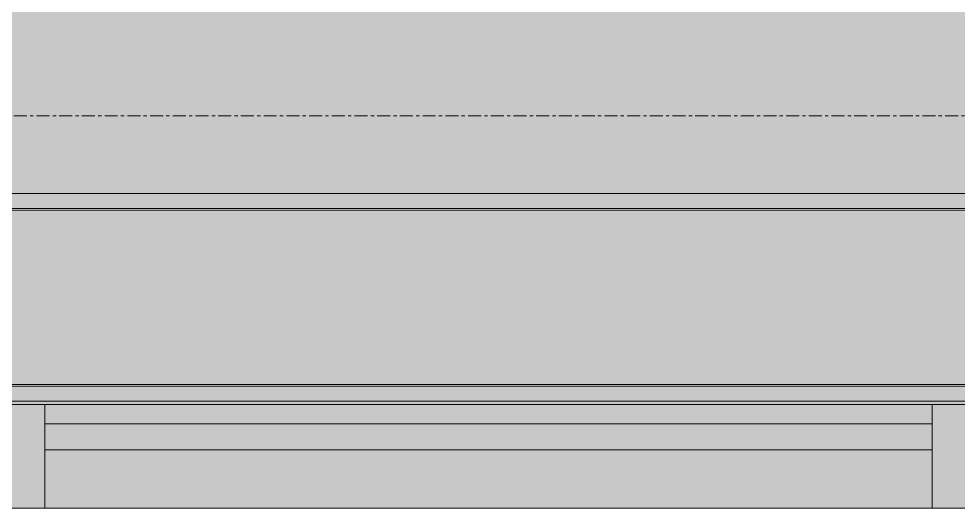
# Model space of a CAD drawing. Header units: inches. Extents: x 20139 to 37433, y -23296 to -20170.
# Drawn here: x 31427.6 to 31463.79, y -22799.43 to -22780.57 of the extents above; entities that cross this region are included whole.
import ezdxf

# ---------------------------------------------------------------- set-up
doc = ezdxf.new("R2010")
doc.units = ezdxf.units.IN
doc.header["$MEASUREMENT"] = 0
doc.linetypes.add('Grid Line 1_2_', pattern=[0.875, 0.5, -0.125, 0.125, -0.125])
for name, color, linetype, lineweight in [('A-GLAZ-CURT', 52, 'Continuous', 9), ('A-GLAZ-CWMG', 51, 'Continuous', 9), ('L-SITE-WALL', 31, 'Continuous', 9), ('S-BEAM', 12, 'Continuous', 9), ('S-GRID', 1, 'Continuous', 9)]:
    doc.layers.add(name, color=color, linetype=linetype, lineweight=lineweight)

# ---------------------------------------------------------------- blocks, each defined once
blk = doc.blocks.new('Girt_C - 8_D-767115-Level 1')
at = {"layer": 'S-BEAM'}
h = blk.add_hatch(color=256, dxfattribs=at)
h.paths.add_polyline_path([(24242.743, -22787.877), (24244.015, -22787.877), (24244.015, -22787.303), (24136.453, -22787.303), (24136.453, -22787.877), (24241.356, -22787.877)], flags=0)
h.paths.add_polyline_path([(24135.453, -22787.877), (24135.453, -22787.303), (24099.015, -22787.303), (24099.015, -22787.877), (24117.572, -22787.877)], flags=0)
h.paths.add_polyline_path([(23616.765, -22787.877), (23616.765, -22787.303), (22810.015, -22787.303), (22810.015, -22787.877), (23599.162, -22787.877)], flags=0)
h.paths.add_polyline_path([(22458.765, -22787.877), (22458.662, -22787.303), (22076.14, -22787.303), (22076.14, -22787.877), (22458.662, -22787.877)], flags=0)
h = blk.add_hatch(color=256, dxfattribs=at)
h.paths.add_polyline_path([(22076.14, -22794.658), (22458.765, -22794.658), (22458.662, -22787.948), (22076.14, -22787.948), (22076.14, -22791.817)], flags=0)
h.paths.add_polyline_path([(24244.015, -22794.658), (24244.015, -22787.948), (24136.453, -22787.948), (24136.453, -22793.428), (24135.453, -22793.428), (24135.453, -22787.948), (24099.015, -22787.948), (24099.015, -22794.658), (24221.254, -22794.658)], flags=0)
h.paths.add_polyline_path([(23616.765, -22794.658), (23616.765, -22787.948), (22810.015, -22787.948), (22810.015, -22794.658), (23599.162, -22794.658)], flags=0)
h = blk.add_hatch(color=256, dxfattribs=at)
h.paths.add_polyline_path([(24244.015, -22795.303), (24244.015, -22794.728), (24099.015, -22794.728), (24099.015, -22795.303), (24221.254, -22795.303)], flags=0)
h.paths.add_polyline_path([(23616.765, -22795.303), (23616.765, -22794.728), (22810.015, -22794.728), (22810.015, -22795.303), (23599.162, -22795.303)], flags=0)
h.paths.add_polyline_path([(22458.662, -22795.303), (22458.765, -22795.303), (22458.662, -22794.728), (22076.14, -22794.728), (22076.14, -22795.303), (22441.381, -22795.303)], flags=0)
for p, q in [((22458.662, -22787.303), (22076.14, -22787.303)), ((22076.14, -22787.877), (22458.662, -22787.877)), ((22076.14, -22787.948), (22458.662, -22787.948)), ((22076.14, -22794.658), (22458.662, -22794.658)), ((22076.14, -22794.728), (22458.662, -22794.728)), ((22076.14, -22795.303), (22458.662, -22795.303))]:
    blk.add_line(p, q, dxfattribs=at)
blk = doc.blocks.new('W-Wide Flange - W21X166-807736-Level 1')
at = {"layer": 'S-BEAM'}
h = blk.add_hatch(color=256, dxfattribs=at)
h.paths.add_polyline_path([(22458.662, -22787.303), (22458.765, -22787.303), (22458.765, -22786.678), (22783.087, -22786.678), (22783.087, -22778.103), (22077.057, -22778.103), (22077.057, -22787.303), (22441.381, -22787.303)], flags=0)
h.paths.add_polyline_path([(22788.087, -22786.678), (22792.891, -22786.678), (22792.891, -22778.103), (22788.087, -22778.103), (22788.087, -22782.134)], flags=0)
blk = doc.blocks.new('System Panel - Glazed-827433-Level 1')
at = {"layer": 'A-GLAZ-CURT', "transparency": 33554649}
blk.add_hatch(color=256, dxfattribs=at).paths.add_polyline_path([(17.094, -0.25), (-17.094, -0.25), (-17.094, -1.25), (17.094, -1.25)], flags=0)
at = {"layer": 'A-GLAZ-CURT'}
for p, q in [((-17.094, -1.25), (-17.094, -0.25)), ((-17.094, -0.25), (17.094, -0.25)), ((-17.094, -0.25), (-17.094, -1.25)), ((-17.094, -0.25), (17.094, -0.25)), ((17.094, -0.25), (17.094, -1.25)), ((17.094, -0.25), (17.094, -1.25)), ((17.094, -1.25), (-17.094, -1.25)), ((17.094, -1.25), (-17.094, -1.25))]:
    blk.add_line(p, q, dxfattribs=at)
blk = doc.blocks.new('Rectangular Mullion - Rectangular Mullion 1-769423-Level 1')
at = {"layer": 'A-GLAZ-CWMG'}
h = blk.add_hatch(color=256, dxfattribs=at)
h.paths.add_polyline_path([(22389.54, -22799.428), (22421.453, -22799.428), (22421.453, -22797.178), (22387.265, -22797.178), (22387.265, -22799.428)], flags=0)
h.paths.add_polyline_path([(22406.821, -22796.178), (22421.453, -22796.178), (22421.453, -22795.428), (22387.265, -22795.428), (22387.265, -22796.178), (22389.54, -22796.178)], flags=0)
blk.add_hatch(color=256, dxfattribs=at).paths.add_polyline_path([(22421.453, -22797.178), (22421.453, -22796.178), (22387.265, -22796.178), (22387.265, -22797.178), (22406.821, -22797.178)], flags=0)
for p, q in [((22421.453, -22795.428), (22387.265, -22795.428)), ((22421.453, -22799.428), (22387.265, -22799.428))]:
    blk.add_line(p, q, dxfattribs=at)
blk = doc.blocks.new('Rectangular Mullion - Rectangular Mullion 1-827430-Level 1')
at = {"layer": 'A-GLAZ-CWMG'}
blk.add_hatch(color=256, dxfattribs=at).paths.add_polyline_path([(-1, -2), (-1, 2), (1, 2), (1, -2)], flags=0)
at = {"layer": 'A-GLAZ-CWMG', "lineweight": 13}
for p, q in [((1, 2), (-1, 2)), ((-1, 2), (-1, -2)), ((1, -2), (1, 2)), ((-1, -2), (1, -2))]:
    blk.add_line(p, q, dxfattribs=at)

msp = doc.modelspace()

# ---------------------------------------------------------------- hatches: boundary and pattern name
at = {"layer": 'L-SITE-WALL'}
h = msp.add_hatch(color=256, dxfattribs=at)
h.paths.add_polyline_path([(31328.56519, -22787.30281), (31328.56519, -22787.06981), (31333.63319, -22787.06981), (31333.63319, -22787.30281)], flags=0)
h.paths.add_polyline_path([(31328.09919, -22786.83681), (31328.43776, -22787.06981), (31328.56519, -22787.30281), (31328.23568, -22787.16632)], flags=0)
h.paths.add_polyline_path([(31717.22419, -22797.92781), (31717.12069, -22795.30281), (31334.59919, -22795.19344), (31334.57926, -22786.67781), (31334.09919, -22786.67781), (31334.09919, -22786.83681), (31333.86619, -22786.82671), (31333.86619, -22786.67781), (31328.33219, -22786.67781), (31328.23568, -22786.83681), (31328.09919, -22786.83681), (31328.09919, -22786.67781), (31319.97419, -22786.67781), (31319.97419, -22795.42781), (31716.97419, -22795.42781), (31716.97419, -22797.92781), (31717.12069, -22797.92781)], flags=0)
h.paths.add_polyline_path([(31333.63319, -22787.30281), (31333.9627, -22786.91146), (31334.09919, -22786.83681), (31333.86619, -22787.2063)], flags=0)

# ---------------------------------------------------------------- linework, layer by layer
at = {"layer": 'S-GRID', "linetype": 'Grid Line 1_2_'}
msp.add_line((35864.15762, -22784.30281), (30957.043, -22784.30281), dxfattribs=at)

# ---------------------------------------------------------------- block references
at = {"layer": 'A-GLAZ-CURT', "rotation": 180}
msp.add_blockref('System Panel - Glazed-827433-Level 1', (31445.69294, -22797.42781), dxfattribs=at)
at = {"layer": 'A-GLAZ-CWMG', "extrusion": (0, 0, -1)}
for p in [(-31427.59919, -22797.42781), (-31463.78669, -22797.42781)]:
    msp.add_blockref('Rectangular Mullion - Rectangular Mullion 1-827430-Level 1', p, dxfattribs=at)
at = {"layer": 'A-GLAZ-CWMG'}
msp.add_blockref('Rectangular Mullion - Rectangular Mullion 1-769423-Level 1', (9041.33397, 0), dxfattribs=at)
at = {"layer": 'S-BEAM'}
for name in ['W-Wide Flange - W21X166-807736-Level 1', 'Girt_C - 8_D-767115-Level 1']:
    msp.add_blockref(name, (9258.45897, 0), dxfattribs=at)

doc.saveas('drawing.dxf')
